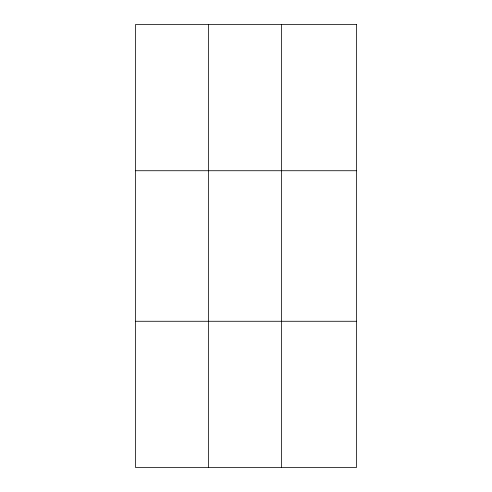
<?xml version="1.0" encoding="UTF-8"?>
<svg xmlns="http://www.w3.org/2000/svg" width="492" height="492" viewBox="0 0 492 492"><rect width="100%" height="100%" fill="white"/><g stroke="black" fill="none" stroke-linecap="round" stroke-linejoin="round"><path stroke-width="0.74" d="M208.405 467.4L208.405 24.6M281.381 467.4L281.381 24.6M135.429 170.724L356.571 170.724M135.429 321.276L356.571 321.276M356.571 24.6L356.571 467.4L135.429 467.4L135.429 24.6L356.571 24.6"/></g></svg>
